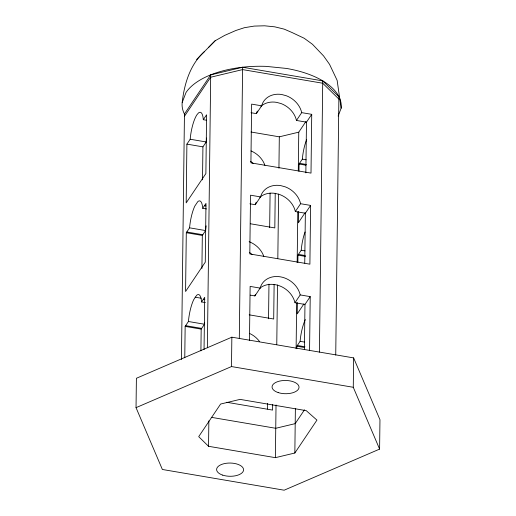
<?xml version="1.0" encoding="UTF-8"?>
<svg xmlns="http://www.w3.org/2000/svg" width="516" height="516" viewBox="0 0 516 516"><rect width="100%" height="100%" fill="white"/><g stroke="black" fill="none" stroke-linecap="round" stroke-linejoin="round"><path stroke-width="0.77" d="M136.037 407.659L136.398 378.28L231.852 337.18L353.634 357.904L379.963 419.721L379.602 449.101L284.148 490.2L162.366 469.476L136.037 407.659L231.49 366.56L353.273 387.284L379.602 449.101M181.445 359.478L184.451 113.978L210.702 74.885L242.617 67.248L322.732 80.883L338.896 96.698L335.735 355.079M186.902 144.125L186.186 202.885L205.878 173.57L206.594 114.804L203.31 119.693A21.608 5.753 -80.3 0 0 198.421 113.017L196.925 114.771A21.608 5.753 -80.3 0 0 190.185 139.236L186.902 144.125L202.923 146.854L206.207 141.964A21.608 5.753 -80.3 0 1 206.639 138.03M184.767 357.788L185.154 326.389L188.43 321.507A21.608 5.753 -80.3 0 1 193.668 299.751L196.673 295.281A21.608 5.753 -80.3 0 1 201.562 301.957L205.374 302.608M186.295 232.722L185.579 291.482L205.271 262.16L205.987 203.401L202.704 208.29A21.608 5.753 -80.3 0 0 197.815 201.608L194.816 206.078A21.608 5.753 -80.3 0 0 189.578 227.833L186.295 232.722L202.317 235.444L205.6 230.562A21.608 5.753 -80.3 0 1 206.148 225.834M202.524 179.852L202.923 146.854M200.911 350.854L201.175 329.118L204.459 324.229A21.608 5.753 -80.3 0 1 204.6 322.681M201.917 268.449L202.317 235.444M204.046 349.629L204.684 297.306L201.562 301.957M207.368 347.758L210.702 74.885M208.548 446.295L198.699 436.652L220.603 404.041L240.05 399.384L306.24 410.646L316.94 420.108L294.842 453.016L275.389 457.666L208.548 446.295L208.857 420.882M231.49 366.56L231.852 337.18M239.301 338.515L242.617 67.248M249.473 340.328L250.131 286.399L260.141 288.102A21.608 17.925 33.9 0 1 280.356 276.821A21.608 17.925 33.9 0 1 300.202 294.92L310.219 296.623L309.561 350.551M267.443 409.046L267.514 403.415M268.546 318.772L268.971 284.161M269.662 227.691L270.087 193.081M272.654 404.447L272.59 410.085L226.73 402.28M274.125 284.393L273.699 319.004L249.189 314.831M275.234 193.313L274.815 227.924L250.305 223.75M275.389 457.666L276.034 404.937M276.776 344.553L277.498 284.974M277.827 258.406L278.614 193.997M278.93 168.229L279.311 136.83L298.764 132.173L305.833 121.647M294.842 453.016L295.384 408.337M296.113 348.758L296.674 302.866M297.164 262.605L297.79 211.882M298.287 170.822L298.764 132.173M296.803 348.616L296.835 346.204L300.112 341.315A21.608 5.753 -80.3 0 1 305.349 319.559M297.364 302.615L297.229 313.883L303.943 303.885M297.855 262.367L297.945 255.123L301.228 250.234A21.608 5.753 -80.3 0 1 305.02 232M298.48 211.534L298.338 222.802L305.079 212.766M298.97 171.286L299.061 164.043L302.344 159.154A21.608 5.753 -80.3 0 1 306.697 139.423M304.75 263.141L305.362 213.237L310.613 205.42L300.596 203.717A21.608 17.925 33.9 0 0 285.322 186.869L280.749 185.618A21.608 17.925 33.9 0 0 260.541 196.899L255.285 204.717L249.892 203.801M305.853 172.866L306.478 122.157L311.728 114.339L301.712 112.636A21.608 17.925 33.9 0 0 286.432 95.789L281.859 94.538A21.608 17.925 33.9 0 0 261.651 105.819L256.4 113.636L251.008 112.72M304.414 349.519L304.969 304.44L310.219 296.623M310.613 205.42L309.897 264.179L249.809 253.956L250.524 195.196L260.541 196.899M311.728 114.339L311.006 173.099L250.918 162.875L251.634 104.116L261.651 105.819M319.417 352.144L322.732 80.883M353.273 387.284L353.634 357.904M184.734 114.629A79.593 39.074 0.7 0 1 182.2 102.458C184.238 84.018 190.159 64.345 204.381 51.632M182.2 102.458L186.037 92.467A79.593 39.074 0.7 0 1 266.037 66.364L286.457 68.434A79.593 39.074 0.7 0 1 341.14 108.218L338.128 116.068M184.418 116.326L210.676 77.232L242.585 69.596L322.706 83.231L338.864 99.046M260.941 106.277A21.608 17.925 33.9 0 1 276.608 102.355L281.181 103.606A21.608 17.925 33.9 0 1 296.461 120.454L301.712 112.636M259.825 197.357A21.608 17.925 33.9 0 1 275.499 193.435L280.072 194.687A21.608 17.925 33.9 0 1 295.346 211.534L300.596 203.717M250.273 295.133L254.891 295.92L260.141 288.102M259.432 288.56A21.608 17.925 33.9 0 1 280.046 286.032A21.608 17.925 33.9 0 1 294.952 302.737L300.202 294.92M304.485 409.814L295.197 423.636L275.75 428.286L211.263 417.315M208.786 47.208L215.146 40.764L224.718 35.378L235.851 30.489L244.429 27.69L254.227 26.09L264.585 25.8L274.796 26.838L284.161 29.128L292.043 32.527L304.188 38.261L312.477 44.292L323.59 55.954L329.55 64.339L337.129 80.335L341.14 108.218M196.596 59.521L215.146 40.764M296.461 120.454L306.478 122.157M203.31 119.693L206.361 120.209M251.002 132.012L279.311 136.83M190.185 139.236L206.207 141.964M302.344 159.154L306.156 159.805M299.544 163.314L306.414 164.488M299.061 164.043L305.923 165.21M295.346 211.534L305.362 213.237M204.426 205.729L205.949 205.987M202.704 208.29L206.523 208.935M189.578 227.833L205.6 230.562M301.228 250.234L305.04 250.886M186.779 232L202.807 234.722M298.435 254.394L305.298 255.568M297.945 255.123L305.575 256.42M294.952 302.737L304.969 304.44M195.1 297.184L201.201 298.222M203.278 299.396L204.807 299.661M188.43 321.507L204.459 324.229M300.112 341.315L304.692 342.095M185.637 325.667L201.659 328.395M185.154 326.389L201.175 329.118M297.319 345.475L304.95 346.778M296.835 346.204L304.466 347.5M249.363 252.408A21.608 17.925 33.9 0 1 252.079 254.562M250.479 161.327A21.608 17.925 33.9 0 1 253.188 163.482M249.492 333.394A21.608 17.925 33.9 0 1 259.432 341.373M249.125 241.694A21.608 17.925 33.9 0 1 263.799 256.394M250.982 150.911A21.608 17.925 33.9 0 1 264.908 165.314M256.4 113.636A21.608 17.925 33.9 0 1 257.336 111.088M255.285 204.717A21.608 17.925 33.9 0 1 256.22 202.169M254.891 295.92A21.608 17.925 33.9 0 1 255.304 294.623M222.719 475.139A13.493 6.624 0.7 0 0 243.565 470.147A13.493 6.624 0.7 0 0 224.002 463.697A13.493 6.624 0.7 0 0 222.719 475.139M278.169 392.573A13.493 6.624 0.7 0 0 299.016 387.587A13.493 6.624 0.7 0 0 279.453 381.13A13.493 6.624 0.7 0 0 278.169 392.573"/></g></svg>
